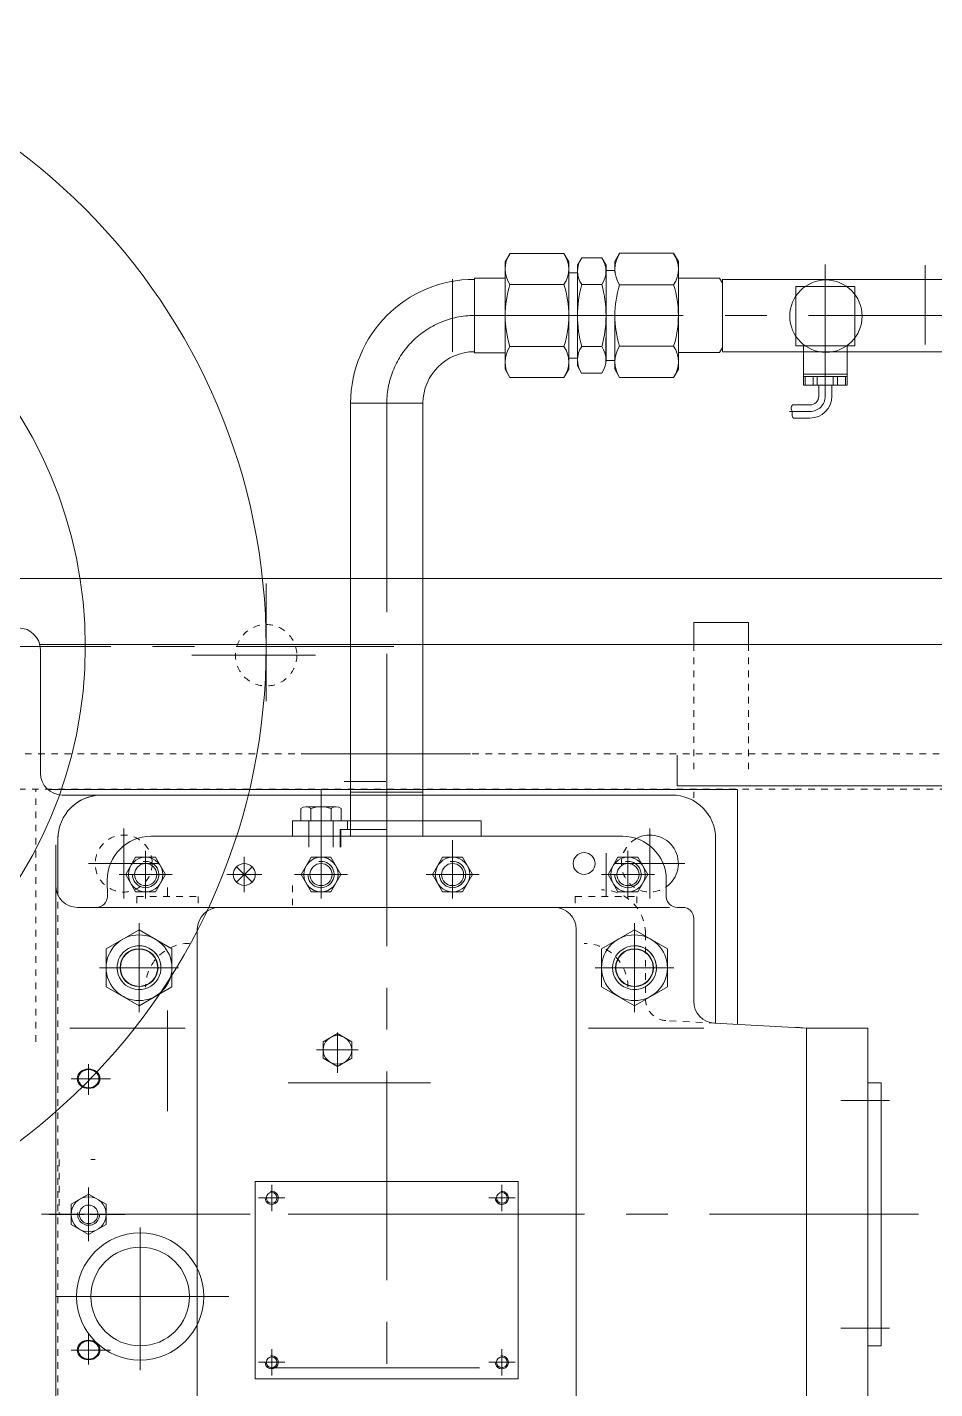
# Model space of a CAD drawing. Header units: inches. Extents: x 0 to 22015, y 0 to 16774.
# Drawn here: x 10774 to 11188, y 7194 to 7815 of the extents above; entities that cross this region are included whole.
import ezdxf

# ---------------------------------------------------------------- set-up
doc = ezdxf.new("R2010")
doc.units = ezdxf.units.IN
doc.header["$MEASUREMENT"] = 0
doc.linetypes.add('CENTER', pattern=[50.8, 31.75, -6.35, 6.35, -6.35])
doc.linetypes.add('EB_DASH', pattern=[6, 3, -3])
for name, color, linetype, lineweight in [('CAXA0', 7, 'Continuous', 5), ('CAXA1', 5, 'CENTER', 5), ('CAXA2', 6, 'EB_DASH', 5)]:
    doc.layers.add(name, color=color, linetype=linetype, lineweight=lineweight)

msp = doc.modelspace()

# ---------------------------------------------------------------- linework, layer by layer
at = {"color": 7, "lineweight": 5}
for radius in [282.5, 200]:
    msp.add_circle((10600.93, 7532.6), radius, dxfattribs=at)
at = {"layer": 'CAXA0', "color": 7, "linetype": 'Continuous', "lineweight": 5}
for p, q in [((10992.45, 7708.13), (10992.44, 7700.63)), ((10992.45, 7708.13), (10994.64, 7711.92)), ((10994.64, 7711.92), (11019.26, 7711.9)), ((11021.45, 7708.11), (11019.26, 7711.9)), ((11021.45, 7708.11), (11021.45, 7703.1)), ((11025.45, 7706.6), (11027.36, 7709.89)), ((11027.36, 7709.89), (11036.55, 7709.89)), ((11038.45, 7706.58), (11036.55, 7709.89)), ((11042.43, 7708.19), (11044.62, 7711.99)), ((11042.43, 7708.19), (11042.43, 7703.19)), ((11069.24, 7711.99), (11044.62, 7711.99)), ((11071.43, 7708.2), (11069.24, 7711.99)), ((11071.43, 7708.2), (11071.45, 7659.19)), ((11021.3, 7703.1), (11025.45, 7703.1)), ((11021.41, 7659.09), (11021.45, 7703.1)), ((11025.41, 7660.6), (11025.45, 7703.1)), ((11025.45, 7706.6), (11025.45, 7703.1)), ((11038.43, 7704.59), (11038.43, 7662.59)), ((11038.43, 7663.09), (11038.43, 7704.09)), ((11038.43, 7704.09), (11042.46, 7704.09)), ((11038.45, 7706.58), (11038.44, 7700.08)), ((10978.43, 7700.64), (10978.43, 7666.64)), ((10978.43, 7700.64), (10992.44, 7700.63)), ((10978.44, 7667.09), (10978.44, 7700.38)), ((10992.44, 7700.63), (10992.41, 7659.12)), ((10994.6, 7697.7), (11019.23, 7697.72)), ((11027.32, 7697.73), (11036.51, 7697.73)), ((11069.26, 7697.63), (11044.63, 7697.63)), ((11090.15, 7700.7), (11071.44, 7700.7)), ((11091.5, 7698.37), (11090.15, 7700.71)), ((11091.5, 7700.14), (11091.51, 7667.14)), ((11091.5, 7700.09), (11276.44, 7700.09)), ((11124.94, 7669.81), (11124.94, 7696.81)), ((11124.94, 7696.81), (11151.94, 7696.81)), ((11151.94, 7669.81), (11151.94, 7696.81)), ((11038.43, 7683.58), (11038.41, 7663.36)), ((11042.45, 7659.18), (11042.44, 7683.69)), ((10978.43, 7666.64), (10992.41, 7666.63)), ((10994.6, 7669.47), (11019.23, 7669.45)), ((11021.41, 7664.1), (11025.41, 7664.1)), ((11027.32, 7669.44), (11036.51, 7669.44)), ((11069.26, 7669.54), (11044.63, 7669.54)), ((11090.16, 7666.7), (11071.45, 7666.7)), ((11091.51, 7669.04), (11090.16, 7666.7)), ((11091.51, 7667.09), (11276.41, 7667.09)), ((11124.94, 7669.81), (11151.94, 7669.81)), ((11128.44, 7651.81), (11128.44, 7669.81)), ((11148.44, 7651.81), (11148.44, 7669.81)), ((10992.41, 7659.12), (10994.59, 7655.32)), ((11021.41, 7659.09), (11019.21, 7655.3)), ((11025.41, 7660.6), (11027.31, 7657.29)), ((11038.43, 7663.09), (11042.46, 7663.09)), ((11042.45, 7659.18), (11044.64, 7655.39)), ((11071.45, 7659.19), (11069.26, 7655.39)), ((10994.59, 7655.32), (11019.21, 7655.3)), ((11027.31, 7657.29), (11036.5, 7657.29)), ((11069.26, 7655.39), (11044.64, 7655.39)), ((11148.44, 7656.81), (11128.44, 7656.81)), ((11148.44, 7655.81), (11128.44, 7655.81)), ((11148.44, 7651.81), (11128.44, 7651.81)), ((11129.25, 7651.81), (11129.25, 7655.81)), ((11132.9, 7651.81), (11132.9, 7655.81)), ((11134.79, 7651.81), (11134.79, 7655.81)), ((11135.44, 7646.81), (11135.44, 7651.81)), ((11141.44, 7646.81), (11141.44, 7651.81)), ((11142.09, 7651.81), (11142.09, 7655.81)), ((11143.98, 7651.81), (11143.98, 7655.81)), ((11147.62, 7651.81), (11147.62, 7655.81)), ((10921.94, 7643.87), (10921.94, 7446.09)), ((10954.94, 7643.59), (10921.94, 7643.59)), ((10954.94, 7643.59), (10954.94, 7446.09)), ((11131.44, 7642.81), (11123.53, 7642.81)), ((11131.44, 7636.81), (11123.9, 7636.81)), ((12308.43, 7563.6), (10758.43, 7563.6)), ((11103.43, 7543.6), (11078.43, 7543.6)), ((11078.43, 7533.6), (11078.43, 7543.6)), ((11103.44, 7543.6), (11078.44, 7543.6)), ((11078.44, 7533.6), (11078.44, 7543.6)), ((11103.44, 7543.6), (11078.44, 7543.6)), ((11078.44, 7533.6), (11078.44, 7543.6)), ((11103.44, 7543.6), (11078.44, 7543.6)), ((11078.44, 7533.6), (11078.44, 7543.6)), ((11103.43, 7543.6), (11103.43, 7533.6)), ((11103.44, 7543.6), (11103.44, 7533.6)), ((11103.44, 7543.6), (11103.44, 7533.6)), ((11103.44, 7543.6), (11103.44, 7533.6)), ((11123.43, 7533.6), (10780.12, 7533.6)), ((10780.44, 7474.86), (10780.44, 7531.09)), ((11092.93, 7533.6), (11242.94, 7533.6)), ((11092.93, 7533.6), (11242.94, 7533.6)), ((11092.94, 7533.6), (11242.94, 7533.6)), ((12308.43, 7533.6), (11121.64, 7533.6)), ((10921.94, 7507.59), (10921.94, 7446.1)), ((10954.94, 7507.59), (10954.94, 7446.1)), ((11070.93, 7483), (11070.93, 7469)), ((11098.43, 7467.34), (10783.84, 7467.34)), ((10921.94, 7466.1), (10954.94, 7466.1)), ((11070.93, 7469), (11320.93, 7469)), ((11098.43, 7360.24), (11098.43, 7467.34)), ((11068.43, 7464.86), (10790.44, 7464.86)), ((10915.36, 7459.5), (10901.5, 7459.5)), ((10895.44, 7446.1), (10895.44, 7453.1)), ((10895.44, 7453.1), (10981.44, 7453.1)), ((10899.19, 7458.77), (10899.19, 7453.1)), ((10917.67, 7453.1), (10899.19, 7453.1)), ((10902.93, 7441.1), (10902.93, 7453.1)), ((10913.43, 7453.1), (10903.43, 7453.1)), ((10903.81, 7458.77), (10903.81, 7453.1)), ((10913.05, 7458.77), (10913.05, 7453.1)), ((10913.93, 7441.1), (10913.93, 7453.1)), ((10917.67, 7458.77), (10917.67, 7453.1)), ((10920.44, 7453.1), (10920.44, 7449.1)), ((10981.44, 7446.1), (10981.44, 7453.1)), ((10917.19, 7449.1), (10938.44, 7449.1)), ((10917.19, 7449.1), (10917.19, 7441.1)), ((10917.44, 7449.1), (10917.44, 7441.1)), ((10787.43, 7442.1), (10787.43, 6976.51)), ((10788.45, 7444.86), (10788.45, 7419.19)), ((10830.94, 7446.09), (11045.93, 7446.09)), ((11088.43, 7444.86), (11088.43, 7360.76)), ((10823.89, 7436.46), (10819.35, 7428.6)), ((10832.97, 7436.46), (10823.89, 7436.46)), ((10837.51, 7428.6), (10832.97, 7436.46)), ((10903.89, 7436.46), (10899.35, 7428.6)), ((10912.97, 7436.46), (10903.89, 7436.46)), ((10917.51, 7428.6), (10912.97, 7436.46)), ((10963.89, 7436.46), (10959.35, 7428.6)), ((10972.97, 7436.46), (10963.89, 7436.46)), ((10977.51, 7428.6), (10972.97, 7436.46)), ((11043.89, 7436.46), (11039.35, 7428.6)), ((11052.97, 7436.46), (11043.89, 7436.46)), ((11057.51, 7428.6), (11052.97, 7436.46)), ((11088.44, 7436.09), (11088.44, 7365.16)), ((10819.35, 7428.6), (10823.89, 7420.73)), ((10832.97, 7420.73), (10837.51, 7428.6)), ((10869.9, 7425.06), (10876.97, 7432.13)), ((10869.9, 7432.13), (10876.97, 7425.06)), ((10899.35, 7428.6), (10903.89, 7420.73)), ((10912.97, 7420.73), (10917.51, 7428.6)), ((10959.35, 7428.6), (10963.89, 7420.73)), ((10972.97, 7420.73), (10977.51, 7428.6)), ((11039.35, 7428.6), (11043.89, 7420.73)), ((11052.97, 7420.73), (11057.51, 7428.6)), ((10810.95, 7426.09), (10810.97, 7418.61)), ((11065.93, 7426.09), (11065.93, 7418.59)), ((10832.97, 7420.73), (10823.89, 7420.73)), ((10912.97, 7420.73), (10903.89, 7420.73)), ((10972.97, 7420.73), (10963.89, 7420.73)), ((11052.97, 7420.73), (11043.89, 7420.73)), ((10797.43, 7413.59), (11067.4, 7413.59)), ((11073.43, 7413.59), (11070.93, 7413.59)), ((10825.43, 7403.41), (10810.43, 7394.75)), ((10825.43, 7403.41), (10840.43, 7394.75)), ((10852, 7403.59), (10852, 6781.16)), ((11024.86, 7403.59), (11024.86, 6781.16)), ((11051.43, 7403.41), (11036.43, 7394.75)), ((11051.43, 7403.41), (11066.43, 7394.75)), ((11078.43, 7408.59), (11078.43, 7370.77)), ((10810.43, 7394.75), (10810.43, 7377.43)), ((10840.43, 7394.75), (10840.43, 7377.43)), ((11036.43, 7394.75), (11036.43, 7377.43)), ((11066.43, 7394.75), (11066.43, 7377.43)), ((10825.43, 7368.77), (10810.43, 7377.43)), ((10825.43, 7368.77), (10840.43, 7377.43)), ((11051.43, 7368.77), (11036.43, 7377.43)), ((11051.43, 7368.77), (11066.43, 7377.43)), ((11129.93, 7358.59), (11087.91, 7360.79)), ((10846.43, 7358.59), (10793.85, 7358.59)), ((10909.43, 7352.35), (10915.93, 7356.1)), ((10915.93, 7356.1), (10922.43, 7352.35)), ((11030.43, 7358.59), (11083.01, 7358.59)), ((11129.93, 7358.59), (11125.05, 7358.98)), ((11157.92, 7358.59), (11129.93, 7358.59)), ((11129.93, 7188.6), (11129.93, 7358.59)), ((11157.92, 7358.59), (11157.92, 7273.59)), ((10909.43, 7344.85), (10909.43, 7352.35)), ((10922.43, 7344.85), (10922.43, 7352.35)), ((10915.93, 7341.09), (10909.43, 7344.85)), ((10922.43, 7344.85), (10915.93, 7341.09)), ((10958.43, 7333.6), (10893.43, 7333.6)), ((11157.92, 7333.59), (11163.92, 7333.59)), ((11163.92, 7333.59), (11163.92, 7273.59)), ((10998.43, 7288.6), (10878.43, 7288.6)), ((10878.43, 7288.6), (10878.43, 7203.6)), ((10998.43, 7288.6), (10998.43, 7198.6)), ((10802.43, 7282.83), (10794.43, 7278.21)), ((10802.43, 7282.83), (10810.43, 7278.21)), ((10794.43, 7268.98), (10794.43, 7278.21)), ((10810.43, 7268.98), (10810.43, 7278.21)), ((10983.43, 7273.6), (10893.43, 7273.6)), ((11157.92, 7188.6), (11157.92, 7273.6)), ((11163.92, 7213.6), (11163.92, 7273.6)), ((10802.43, 7264.36), (10794.43, 7268.98)), ((10802.43, 7264.36), (10810.43, 7268.98)), ((10878.43, 7217.1), (10878.43, 7198.6)), ((11157.92, 7213.6), (11163.92, 7213.6)), ((10998.43, 7198.6), (10878.43, 7198.6))]:
    msp.add_line(p, q, dxfattribs=at)
for centre, radius in [((11138.73, 7683.31), 16.49), ((10828.43, 7428.6), 7.86), ((10908.43, 7428.6), 7.86), ((10968.43, 7428.6), 7.86), ((11028.43, 7433.61), 5), ((11048.43, 7428.6), 7.86), ((10828.43, 7428.6), 5.05), ((10873.43, 7428.6), 5), ((10908.43, 7428.6), 5.05), ((10968.43, 7428.6), 5.05), ((11048.43, 7428.6), 5.05), ((10825.43, 7386.09), 15), ((11051.43, 7386.09), 15), ((10825.43, 7386.1), 8.65), ((10825.43, 7386.09), 8.5), ((11051.43, 7386.1), 8.65), ((11051.43, 7386.09), 8.5), ((10915.93, 7348.6), 6.5), ((10802.43, 7273.59), 8), ((10885.93, 7281.1), 2.46), ((10990.93, 7281.1), 2.46), ((10802.43, 7273.59), 4.25), ((10825.93, 7236.09), 29), ((10825.93, 7236.09), 22.5), ((10885.93, 7206.1), 2.46), ((10990.93, 7206.1), 2.46)]:
    msp.add_circle(centre, radius, dxfattribs=at)
for centre, radius, start, end in [((11004.94, 7704.78), 12.53, 145.66719, 214.43568), ((11008.88, 7704.78), 12.53, 325.66719, 34.43568), ((11036.05, 7703.81), 10.64, 145.22625, 214.87662), ((11027.77, 7703.8), 10.64, 325.22625, 34.87662), ((11054.98, 7704.71), 12.53, 145.59724, 214.36574), ((11058.92, 7704.7), 12.53, 325.59724, 34.36574), ((10978.44, 7643.59), 56.5, 90, 180), ((11039.26, 7683.59), 46.83, 162.46348, 180.05143), ((10974.6, 7683.53), 46.83, 0.05143, 17.63939), ((11078.93, 7683.62), 53.5, 164.71426, 180.05143), ((10984.93, 7683.54), 53.5, 0.05143, 15.38861), ((11089.27, 7683.47), 46.83, 162.39354, 179.98149), ((11024.61, 7683.49), 46.83, 359.98149, 17.56944), ((11039.26, 7683.58), 46.83, 179.94857, 197.53652), ((10974.6, 7683.64), 46.83, 342.36061, 359.94857), ((11078.93, 7683.55), 53.5, 179.94857, 195.28574), ((10984.93, 7683.63), 53.5, 344.61139, 359.94857), ((11089.27, 7683.7), 46.83, 180.01851, 197.60646), ((11024.61, 7683.68), 46.83, 342.43056, 0.01851), ((10978.44, 7643.59), 23.5, 90, 180), ((11004.94, 7662.39), 12.53, 145.56432, 214.33281), ((11008.88, 7662.39), 12.53, 325.56432, 34.33281), ((11036.05, 7663.36), 10.64, 145.12338, 214.77375), ((11027.77, 7663.37), 10.64, 325.12338, 34.77375), ((11054.98, 7662.47), 12.53, 145.63426, 214.40276), ((11058.92, 7662.47), 12.53, 325.63426, 34.40276), ((11131.44, 7646.81), 10, 270, 0), ((11131.44, 7646.81), 4, 270, 0), ((10770.44, 7531.09), 10, 0, 90), ((10790.44, 7474.86), 10, 180, 270), ((10808.45, 7444.86), 20, 90, 180), ((10808.43, 7444.86), 20, 90, 138.60456), ((10901.5, 7455.48), 4.02, 54.96996, 125.03004), ((10908.43, 7444.5), 15, 72.06607, 107.93393), ((10915.36, 7455.48), 4.02, 54.96996, 125.03004), ((11068.43, 7444.86), 20, 0, 90), ((10830.94, 7426.09), 20, 90, 180), ((11045.93, 7426.09), 20, 0, 90), ((11058.43, 7433.61), 13, 305.25221, 118.21981), ((10828.43, 7428.6), 6, 180, 100), ((10908.43, 7428.6), 6, 180, 100), ((10968.43, 7428.6), 6, 180, 100), ((11048.43, 7428.6), 6, 180, 100), ((10797.43, 7423.59), 10, 180, 270), ((10805.97, 7418.59), 5, 270, 0.20444), ((11070.93, 7418.59), 5, 180, 270), ((10862, 7403.59), 10, 90, 180), ((11014.86, 7403.59), 10, 0, 90), ((11073.43, 7408.59), 5, 0, 90), ((10825.43, 7386.1), 10, 180, 100), ((10825.43, 7386.09), 10, 0, 190), ((11051.43, 7386.1), 10, 180, 100), ((11051.43, 7386.09), 10, 350, 180), ((11088.43, 7370.77), 10, 180, 267), ((10885.93, 7281.1), 3, 180, 100), ((10990.93, 7281.1), 3, 180, 100), ((10802.43, 7273.59), 5, 170, 0), ((10885.93, 7206.1), 3, 180, 100), ((10990.93, 7206.1), 3, 180, 100)]:
    msp.add_arc(centre, radius, start, end, dxfattribs=at)
for centre, major_axis, ratio in [((10802.43, 7335.46), (5.17, 0), 0.864444), ((10802.43, 7335.46), (4.71, 0), 0.879268), ((10802.43, 7211.71), (5.17, 0), 0.864444), ((10802.43, 7211.71), (4.71, 0), 0.879268)]:
    msp.add_ellipse(centre, major_axis=major_axis, ratio=ratio, dxfattribs=at)
msp.add_open_spline([(11123.9, 7636.81), (11123.62, 7637.2), (11123.06, 7638.16), (11123.56, 7639.82), (11122.53, 7641.36), (11123.19, 7642.42), (11123.53, 7642.81)], degree=3, knots=[0, 0, 0, 0, 1.435718, 3.135923, 4.78702, 6.343944, 6.343944, 6.343944, 6.343944], dxfattribs=at)
at = {"layer": 'CAXA1', "linetype": 'CENTER', "lineweight": 5, "ltscale": 3}
for p, q in [((11138.44, 7706.87), (11138.44, 7646.81)), ((11183.97, 7706.5), (11183.96, 7670.35)), ((10968.43, 7700.12), (10968.43, 7667.05)), ((10978.44, 7683.59), (11517.38, 7683.59)), ((10968.43, 7670.13), (10968.43, 7670.09)), ((10968.43, 7665.12), (10968.43, 7665.09)), ((10968.43, 7665.12), (10968.43, 7665.09)), ((10938.44, 7643.59), (10938.44, 6691.38)), ((11122.07, 7639.81), (11131.44, 7639.81)), ((10883.43, 7507.75), (10883.43, 7561.3)), ((10260.13, 7532.6), (10941.72, 7532.6)), ((10897.44, 7528.6), (10849.44, 7528.6)), ((10905.85, 7528.6), (10866.6, 7528.6)), ((10938.43, 7521.26), (10938.43, 7449.09)), ((10901.43, 7483.59), (10958.43, 7483.59)), ((10902.79, 7483.59), (10976.64, 7483.59)), ((10908.43, 7427.62), (10908.43, 7467.5)), ((10937.93, 7471.11), (10918.93, 7471.11)), ((10908.43, 7462.5), (10908.43, 7425.1)), ((10818.43, 7449.61), (10818.43, 7417.61)), ((11058.43, 7449.61), (11058.43, 7417.61)), ((10908.43, 7443.43), (10908.43, 7421.85)), ((10968.43, 7444.28), (10968.43, 7422.6)), ((10828.43, 7417.73), (10828.43, 7439.46)), ((10828.43, 7437.6), (10828.43, 7419.6)), ((10873.43, 7436.6), (10873.43, 7420.6)), ((10908.43, 7417.73), (10908.43, 7439.46)), ((10908.43, 7438.35), (10908.43, 7418.85)), ((10908.43, 7437.6), (10908.43, 7419.6)), ((10908.43, 7437.29), (10908.43, 7427.62)), ((10968.43, 7417.73), (10968.43, 7439.46)), ((10968.43, 7437.6), (10968.43, 7419.6)), ((11038.43, 7438.35), (11038.43, 7418.85)), ((11048.43, 7417.73), (11048.43, 7439.46)), ((11048.43, 7437.6), (11048.43, 7419.6)), ((10802.43, 7433.61), (10834.43, 7433.61)), ((10816.35, 7428.6), (10840.51, 7428.6)), ((10819.43, 7428.6), (10837.43, 7428.6)), ((10828.68, 7428.6), (10838.43, 7428.6)), ((10865.43, 7428.6), (10881.43, 7428.6)), ((10896.35, 7428.6), (10920.51, 7428.6)), ((10898.68, 7428.6), (10918.18, 7428.6)), ((10899.43, 7428.6), (10917.43, 7428.6)), ((10956.35, 7428.6), (10980.51, 7428.6)), ((10959.43, 7428.6), (10977.43, 7428.6)), ((11036.35, 7428.6), (11060.51, 7428.6)), ((11039.43, 7428.6), (11048.18, 7428.6)), ((11039.43, 7428.6), (11057.43, 7428.6)), ((11042.43, 7433.61), (11074.43, 7433.61)), ((10838.43, 7422.75), (10838.43, 7418.85)), ((10825.43, 7365.77), (10825.43, 7406.41)), ((11051.43, 7365.77), (11051.43, 7406.41)), ((10825.43, 7400.1), (10825.43, 7372.1)), ((10825.43, 7400.09), (10825.43, 7372.09)), ((10825.43, 7399.1), (10825.43, 7373.1)), ((11051.43, 7400.1), (11051.43, 7372.1)), ((11051.43, 7399.1), (11051.43, 7373.1)), ((10843.43, 7386.09), (10807.43, 7386.09)), ((10811.43, 7386.1), (10839.43, 7386.1)), ((10811.43, 7386.09), (10839.43, 7386.09)), ((10812.43, 7386.1), (10838.43, 7386.1)), ((11033.43, 7386.09), (11069.43, 7386.09)), ((11037.43, 7386.1), (11065.43, 7386.1)), ((11038.43, 7386.1), (11064.43, 7386.1)), ((10838.43, 7366.58), (10838.43, 7320.71)), ((10915.93, 7356.6), (10915.93, 7338.09)), ((10925.43, 7348.6), (10906.43, 7348.6)), ((10802.43, 7328.06), (10802.43, 7342.14)), ((10794.48, 7335.46), (10812.43, 7335.46)), ((11167.67, 7325.57), (11145.52, 7325.57)), ((10802.43, 7285.83), (10802.43, 7261.36)), ((10885.93, 7287.1), (10885.93, 7275.1)), ((10990.93, 7287.1), (10990.93, 7275.1)), ((10879.93, 7281.1), (10891.93, 7281.1)), ((10984.93, 7281.1), (10996.93, 7281.1)), ((11180.95, 7273.6), (8533.2, 7273.6)), ((10784.43, 7273.59), (10800.43, 7273.59)), ((10784.43, 7273.59), (10800.43, 7273.59)), ((10802.93, 7273.59), (10818.93, 7273.59)), ((10802.93, 7273.59), (10818.93, 7273.59)), ((10802.93, 7273.58), (10818.93, 7273.58)), ((10825.93, 7267.65), (10825.93, 7202.46)), ((10787.43, 7236.09), (10866.36, 7236.09)), ((10802.43, 7219.11), (10802.43, 7205.03)), ((11167.67, 7221.6), (11145.52, 7221.6)), ((10794.48, 7211.71), (10812.43, 7211.71)), ((10885.93, 7212.1), (10885.93, 7200.1)), ((10990.93, 7212.1), (10990.93, 7200.1)), ((10879.93, 7206.1), (10891.93, 7206.1)), ((10984.93, 7206.1), (10996.93, 7206.1)), ((10885.43, 7203.59), (10991.43, 7203.59))]:
    msp.add_line(p, q, dxfattribs=at)
for centre, radius, start, end in [((10978.44, 7643.59), 40, 90, 180), ((11131.44, 7646.81), 7, 270, 0)]:
    msp.add_arc(centre, radius, start, end, dxfattribs=at)
at = {"layer": 'CAXA2', "color": 7, "linetype": 'EB_DASH', "lineweight": 5}
for p, q in [((11078.43, 7533.6), (11078.43, 7473.6)), ((11078.44, 7533.6), (11078.44, 7473.6)), ((11078.44, 7533.6), (11078.44, 7473.6)), ((11078.44, 7533.6), (11078.44, 7473.6)), ((11103.43, 7533.6), (11103.43, 7473.6)), ((11103.44, 7533.6), (11103.44, 7473.6)), ((11103.44, 7533.6), (11103.44, 7473.6)), ((11103.44, 7503.59), (11103.44, 7473.6)), ((12288.43, 7483.6), (10758.43, 7483.6)), ((11319.63, 7467.6), (10758.43, 7467.6)), ((10778.43, 7352.34), (10778.43, 7467.6)), ((11078.44, 7466.36), (11078.44, 7463.6)), ((11078.44, 7466.36), (11078.44, 7463.6)), ((10788.44, 7446.09), (10788.44, 6946.2)), ((10895.43, 7423.59), (10895.43, 7413.59)), ((10824.43, 7418.59), (10852.43, 7418.59)), ((10824.43, 7418.59), (10824.43, 7413.59)), ((10852.43, 7418.59), (10852.43, 7413.59)), ((11024.43, 7418.59), (11052.43, 7418.59)), ((11024.43, 7418.59), (11024.43, 7413.59)), ((11052.43, 7418.59), (11052.43, 7413.59)), ((11056.43, 7401.59), (11056.43, 7371.93)), ((11088.43, 7360.76), (11065.91, 7361.94)), ((10788.93, 7298.57), (10788.93, 7273.59)), ((10805.43, 7298.59), (10803.43, 7298.59))]:
    msp.add_line(p, q, dxfattribs=at)
for centre, radius in [((10883.43, 7528.6), 14), ((10818.43, 7433.61), 13)]:
    msp.add_circle(centre, radius, dxfattribs=at)
for centre, radius, start, end in [((11058.43, 7433.61), 13, 118.21981, 305.25221), ((11036.43, 7401.59), 20, 0, 90), ((10848.43, 7377.21), 20, 90, 180), ((11028.43, 7377.21), 20, 0, 90), ((11066.43, 7371.93), 10, 180, 267)]:
    msp.add_arc(centre, radius, start, end, dxfattribs=at)

doc.saveas('drawing.dxf')
